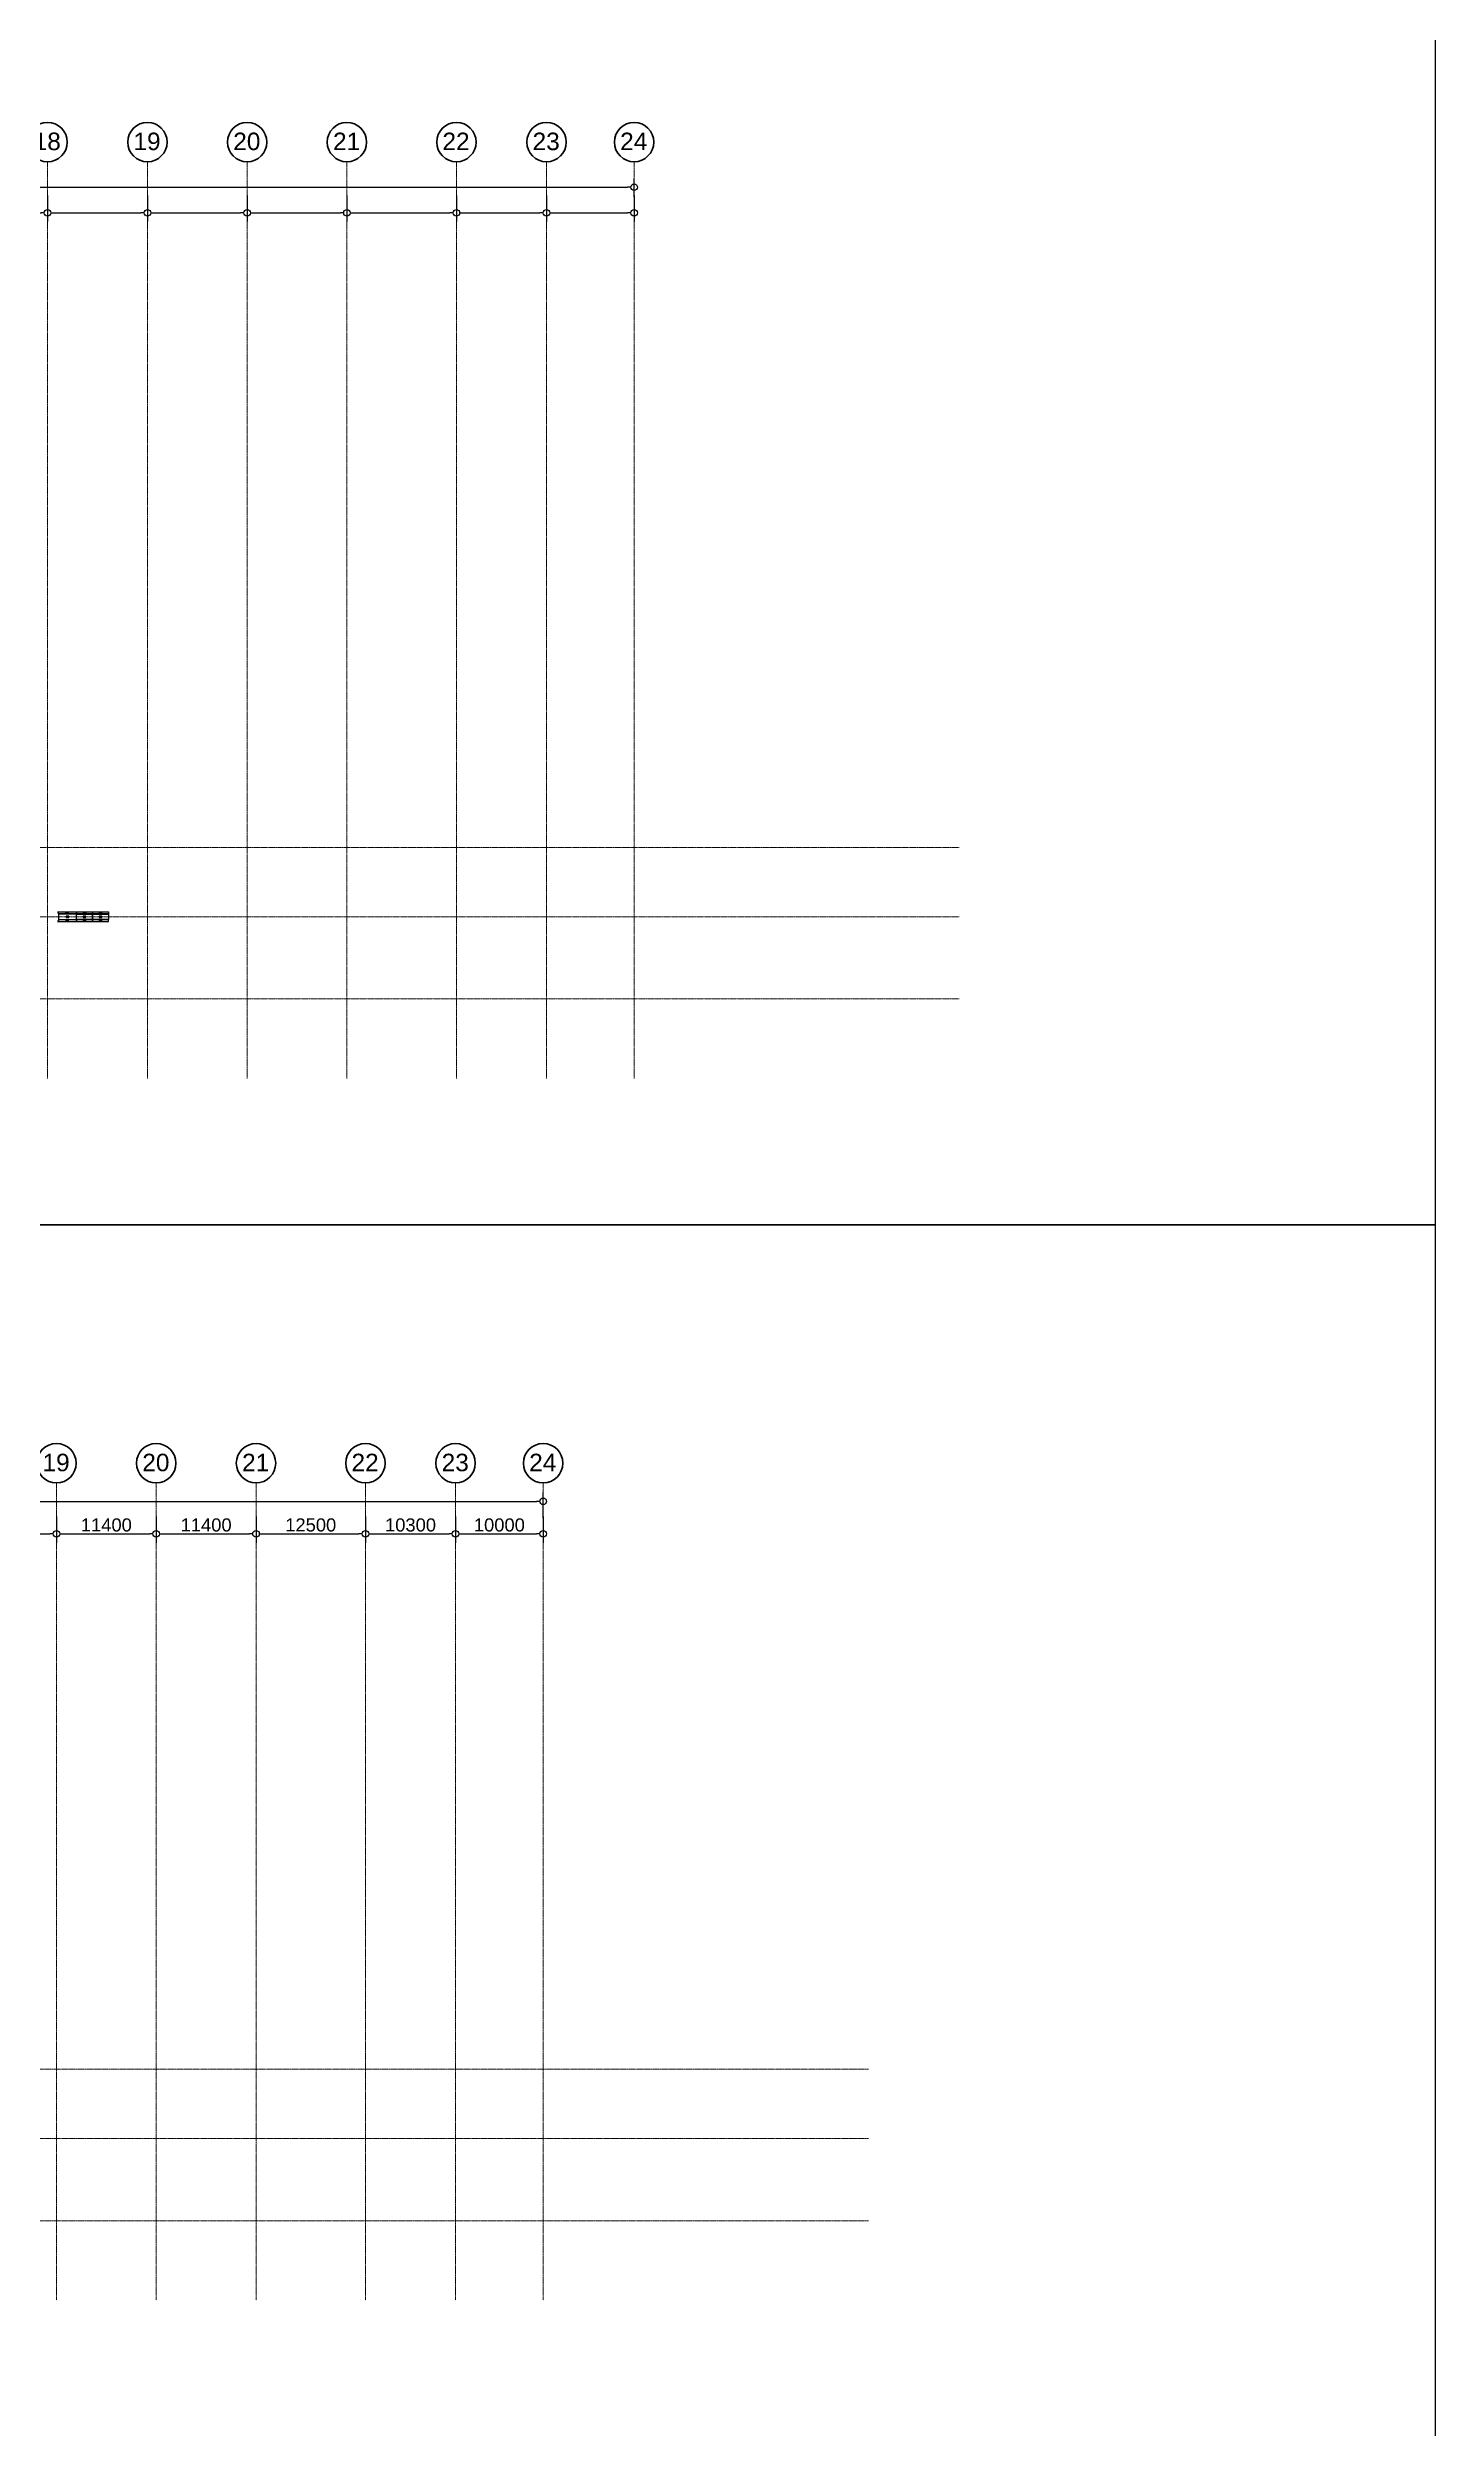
# Model space of a CAD drawing. Header units: millimetres. Extents: x -70132 to 394080, y -1879526 to 121974.
# Drawn here: x 197816 to 356364, y -587329 to -315455 of the extents above; entities that cross this region are included whole.
import ezdxf
from ezdxf.enums import TextEntityAlignment as Align

# ---------------------------------------------------------------- set-up
doc = ezdxf.new("R2010")
doc.units = ezdxf.units.MM
doc.linetypes.add('DPA_Grid _ Level 100', pattern=[10, 5.5, -1.6, 1.3, -1.6])
for name, color, linetype in [('009 - AHP_06_DATA_TEXT', 3, 'Continuous'), ('009 - AHP_06_PANEL_MAIN_COLOR_1', 3, 'Continuous'), ('C0x_300HK_CODE_DEF_SUB', 250, 'Continuous')]:
    doc.layers.add(name, color=color, linetype=linetype)
for name, color, linetype, lineweight in [('A-ANNO-DIMS', 1, 'Continuous', 9), ('S-GRID', 251, 'Continuous', 9), ('S-GRID-IDEN', 3, 'Continuous', 50)]:
    doc.layers.add(name, color=color, linetype=linetype, lineweight=lineweight)
doc.styles.add('Arial', font='arial.ttf', dxfattribs={"height": 1500})
doc.styles.add('Arial_1', font='arial.ttf', dxfattribs={"height": 2000})
doc.styles.add('Arial_2', font='arial.ttf', dxfattribs={"height": 3})
doc.styles.get("Standard").update_dxf_attribs({"font": 'arial.ttf'})
doc.dimstyles.new('DPA-DIM-3_0_C-C', dxfattribs={"dimscale": 304.8, "dimtxt": 1530.3891, "dimasz": 2.46063, "dimexe": 3.28084, "dimexo": 0.0625, "dimgap": 0.82021, "dimtad": 1, "dimdec": 0, "dimzin": 0, "dimdsep": 46, "dimtxsty": 'Arial_2', "dimblk1": 'DOTBLANK', "dimblk2": 'DOTBLANK', "dimsah": 1, "dimcen": 0.09, "dimdle": 3.28084, "dimadec": 8, "dimazin": 0, "dimtfac": 1, "dimtdec": 4, "dimtix": 1, "dimtmove": 0, "dimatfit": 3, "dimfxl": 6.56168, "dimfxlon": 1, "dimtvp": 1, "dimtolj": 1, "dimtzin": 0, "dimarcsym": 2})

# ---------------------------------------------------------------- blocks, each defined once
blk = doc.blocks.new('Grid - 100 Scale-586761-03-CONCOURSE LEVEL - REFLECTED CEILING 1_500')
at = {"layer": 'S-GRID-IDEN'}
blk.add_circle((0, 0), 4.5, dxfattribs=at)
blk = doc.blocks.new('_DotBlank')
at = {"color": 0, "linetype": 'ByBlock', "lineweight": -2}
blk.add_line((-0.5, 0), (-1, 0), dxfattribs=at)
blk.add_circle((0, 0), 0.5, dxfattribs=at)
blk = doc.blocks.new('*D682')
at = {"layer": 'A-ANNO-DIMS', "color": 0, "lineweight": -2, "transparency": 16777216}
for p, q in [((91200, 82375), (91200, 79394)), ((102600, 82375), (102600, 79394)), ((91950, 80394), (101850, 80394))]:
    blk.add_line(p, q, dxfattribs=at)
at = {"layer": 'Defpoints', "color": 0, "transparency": 16777216}
for p in [(91200, 82394), (102600, 82394), (102600, 80394)]:
    blk.add_point(p, dxfattribs=at)
at = {"layer": 'A-ANNO-DIMS', "color": 0, "lineweight": -2, "transparency": 16777216, "xscale": 750, "yscale": 750, "zscale": 750, "rotation": 180}
blk.add_blockref('_DotBlank', (91200, 80394), dxfattribs=at)
at = {"layer": 'A-ANNO-DIMS', "color": 0, "lineweight": -2, "transparency": 16777216, "xscale": 750, "yscale": 750, "zscale": 750}
blk.add_blockref('_DotBlank', (102600, 80394), dxfattribs=at)
at = {"layer": 'A-ANNO-DIMS', "color": 0, "transparency": 16777216, "insert": (96900, 80646), "char_height": 3, "width": 6922.07, "attachment_point": 5, "style": 'Arial_2'}
blk.add_mtext('\\A1;11400', dxfattribs=at)
blk = doc.blocks.new('*D683')
at = {"layer": 'A-ANNO-DIMS', "color": 0, "lineweight": -2, "transparency": 16777216}
for p, q in [((102600, 82375), (102600, 79394)), ((114000, 82375), (114000, 79394)), ((103350, 80394), (113250, 80394))]:
    blk.add_line(p, q, dxfattribs=at)
at = {"layer": 'Defpoints', "color": 0, "transparency": 16777216}
for p in [(102600, 82394), (114000, 82394), (114000, 80394)]:
    blk.add_point(p, dxfattribs=at)
at = {"layer": 'A-ANNO-DIMS', "color": 0, "lineweight": -2, "transparency": 16777216, "xscale": 750, "yscale": 750, "zscale": 750, "rotation": 180}
blk.add_blockref('_DotBlank', (102600, 80394), dxfattribs=at)
at = {"layer": 'A-ANNO-DIMS', "color": 0, "lineweight": -2, "transparency": 16777216, "xscale": 750, "yscale": 750, "zscale": 750}
blk.add_blockref('_DotBlank', (114000, 80394), dxfattribs=at)
at = {"layer": 'A-ANNO-DIMS', "color": 0, "transparency": 16777216, "insert": (108300, 80646), "char_height": 3, "width": 6922.07, "attachment_point": 5, "style": 'Arial_2'}
blk.add_mtext('\\A1;11400', dxfattribs=at)
blk = doc.blocks.new('*D684')
at = {"layer": 'A-ANNO-DIMS', "color": 0, "lineweight": -2, "transparency": 16777216}
for p, q in [((114000, 82375), (114000, 79394)), ((125400, 82375), (125400, 79394)), ((114750, 80394), (124650, 80394))]:
    blk.add_line(p, q, dxfattribs=at)
at = {"layer": 'Defpoints', "color": 0, "transparency": 16777216}
for p in [(114000, 82394), (125400, 82394), (125400, 80394)]:
    blk.add_point(p, dxfattribs=at)
at = {"layer": 'A-ANNO-DIMS', "color": 0, "lineweight": -2, "transparency": 16777216, "xscale": 750, "yscale": 750, "zscale": 750, "rotation": 180}
blk.add_blockref('_DotBlank', (114000, 80394), dxfattribs=at)
at = {"layer": 'A-ANNO-DIMS', "color": 0, "lineweight": -2, "transparency": 16777216, "xscale": 750, "yscale": 750, "zscale": 750}
blk.add_blockref('_DotBlank', (125400, 80394), dxfattribs=at)
at = {"layer": 'A-ANNO-DIMS', "color": 0, "transparency": 16777216, "insert": (119700, 80646), "char_height": 3, "width": 6922.07, "attachment_point": 5, "style": 'Arial_2'}
blk.add_mtext('\\A1;11400', dxfattribs=at)
blk = doc.blocks.new('*D685')
at = {"layer": 'A-ANNO-DIMS', "color": 0, "lineweight": -2, "transparency": 16777216}
for p, q in [((125400, 82375), (125400, 79394)), ((136800, 82375), (136800, 79394)), ((126150, 80394), (136050, 80394))]:
    blk.add_line(p, q, dxfattribs=at)
at = {"layer": 'Defpoints', "color": 0, "transparency": 16777216}
for p in [(125400, 82394), (136800, 82394), (136800, 80394)]:
    blk.add_point(p, dxfattribs=at)
at = {"layer": 'A-ANNO-DIMS', "color": 0, "lineweight": -2, "transparency": 16777216, "xscale": 750, "yscale": 750, "zscale": 750, "rotation": 180}
blk.add_blockref('_DotBlank', (125400, 80394), dxfattribs=at)
at = {"layer": 'A-ANNO-DIMS', "color": 0, "lineweight": -2, "transparency": 16777216, "xscale": 750, "yscale": 750, "zscale": 750}
blk.add_blockref('_DotBlank', (136800, 80394), dxfattribs=at)
at = {"layer": 'A-ANNO-DIMS', "color": 0, "transparency": 16777216, "insert": (131100, 80646), "char_height": 3, "width": 6922.07, "attachment_point": 5, "style": 'Arial_2'}
blk.add_mtext('\\A1;11400', dxfattribs=at)
blk = doc.blocks.new('*D686')
at = {"layer": 'A-ANNO-DIMS', "color": 0, "lineweight": -2, "transparency": 16777216}
for p, q in [((136800, 82375), (136800, 79394)), ((149300, 82375), (149300, 79394)), ((137550, 80394), (148550, 80394))]:
    blk.add_line(p, q, dxfattribs=at)
at = {"layer": 'Defpoints', "color": 0, "transparency": 16777216}
for p in [(136800, 82394), (149300, 82394), (149300, 80394)]:
    blk.add_point(p, dxfattribs=at)
at = {"layer": 'A-ANNO-DIMS', "color": 0, "lineweight": -2, "transparency": 16777216, "xscale": 750, "yscale": 750, "zscale": 750, "rotation": 180}
blk.add_blockref('_DotBlank', (136800, 80394), dxfattribs=at)
at = {"layer": 'A-ANNO-DIMS', "color": 0, "lineweight": -2, "transparency": 16777216, "xscale": 750, "yscale": 750, "zscale": 750}
blk.add_blockref('_DotBlank', (149300, 80394), dxfattribs=at)
at = {"layer": 'A-ANNO-DIMS', "color": 0, "transparency": 16777216, "insert": (143050, 80646), "char_height": 3, "width": 6922.07, "attachment_point": 5, "style": 'Arial_2'}
blk.add_mtext('\\A1;12500', dxfattribs=at)
blk = doc.blocks.new('*D687')
at = {"layer": 'A-ANNO-DIMS', "color": 0, "lineweight": -2, "transparency": 16777216}
for p, q in [((149300, 82375), (149300, 79394)), ((159600, 82375), (159600, 79394)), ((150050, 80394), (158850, 80394))]:
    blk.add_line(p, q, dxfattribs=at)
at = {"layer": 'Defpoints', "color": 0, "transparency": 16777216}
for p in [(149300, 82394), (159600, 82394), (159600, 80394)]:
    blk.add_point(p, dxfattribs=at)
at = {"layer": 'A-ANNO-DIMS', "color": 0, "lineweight": -2, "transparency": 16777216, "xscale": 750, "yscale": 750, "zscale": 750, "rotation": 180}
blk.add_blockref('_DotBlank', (149300, 80394), dxfattribs=at)
at = {"layer": 'A-ANNO-DIMS', "color": 0, "lineweight": -2, "transparency": 16777216, "xscale": 750, "yscale": 750, "zscale": 750}
blk.add_blockref('_DotBlank', (159600, 80394), dxfattribs=at)
at = {"layer": 'A-ANNO-DIMS', "color": 0, "transparency": 16777216, "insert": (154450, 80646), "char_height": 3, "width": 6922.07, "attachment_point": 5, "style": 'Arial_2'}
blk.add_mtext('\\A1;10300', dxfattribs=at)
blk = doc.blocks.new('*D688')
at = {"layer": 'A-ANNO-DIMS', "color": 0, "lineweight": -2, "transparency": 16777216}
for p, q in [((159600, 82375), (159600, 79394)), ((169600, 82375), (169600, 79394)), ((160350, 80394), (168850, 80394))]:
    blk.add_line(p, q, dxfattribs=at)
at = {"layer": 'Defpoints', "color": 0, "transparency": 16777216}
for p in [(159600, 82394), (169600, 82394), (169600, 80394)]:
    blk.add_point(p, dxfattribs=at)
at = {"layer": 'A-ANNO-DIMS', "color": 0, "lineweight": -2, "transparency": 16777216, "xscale": 750, "yscale": 750, "zscale": 750, "rotation": 180}
blk.add_blockref('_DotBlank', (159600, 80394), dxfattribs=at)
at = {"layer": 'A-ANNO-DIMS', "color": 0, "lineweight": -2, "transparency": 16777216, "xscale": 750, "yscale": 750, "zscale": 750}
blk.add_blockref('_DotBlank', (169600, 80394), dxfattribs=at)
at = {"layer": 'A-ANNO-DIMS', "color": 0, "transparency": 16777216, "insert": (164600, 80646), "char_height": 3, "width": 6922.07, "attachment_point": 5, "style": 'Arial_2'}
blk.add_mtext('\\A1;10000', dxfattribs=at)
blk = doc.blocks.new('*D689')
at = {"layer": 'A-ANNO-DIMS', "color": 0, "lineweight": -2, "transparency": 16777216}
for p, q in [((-85660, 82208), (-85660, 84309)), ((169600, 82208), (169600, 84309)), ((-84910, 83309), (168850, 83309))]:
    blk.add_line(p, q, dxfattribs=at)
at = {"layer": 'Defpoints', "color": 0, "transparency": 16777216}
for p in [(-85660, 82189), (169600, 83309), (169600, 82189)]:
    blk.add_point(p, dxfattribs=at)
at = {"layer": 'A-ANNO-DIMS', "color": 0, "lineweight": -2, "transparency": 16777216, "xscale": 750, "yscale": 750, "zscale": 750, "rotation": 180}
blk.add_blockref('_DotBlank', (-85660, 83309), dxfattribs=at)
at = {"layer": 'A-ANNO-DIMS', "color": 0, "lineweight": -2, "transparency": 16777216, "xscale": 750, "yscale": 750, "zscale": 750}
blk.add_blockref('_DotBlank', (169600, 83309), dxfattribs=at)
at = {"layer": 'A-ANNO-DIMS', "color": 0, "transparency": 16777216, "insert": (41970, 84580), "char_height": 2000, "width": 8306.48, "attachment_point": 5, "style": 'Arial_1'}
blk.add_mtext('\\A1;255260', dxfattribs=at)
blk = doc.blocks.new('000_CKST-FAMELINE_CEILING06_CODE_PANEL')
at = {"layer": 'C0x_300HK_CODE_DEF_SUB', "color": 0}
for points in [[(-3000, 4885), (-2775, 4885), (-2775, 5110), (-3000, 5110)], [(-2775, 1435), (2775, 1435), (2775, 4885), (-2775, 4885)], [(-2775, 1885), (2775, 1885), (2775, 2335), (-2775, 2335)], [(-2775, 1435), (2775, 1435), (2775, 1885), (-2775, 1885)], [(-2775, 985), (2775, 985), (2775, 1435), (-2775, 1435)], [(-2775, 535), (2775, 535), (2775, 985), (-2775, 985)], [(-2775, 85), (2775, 85), (2775, 535), (-2775, 535)], [(-2775, -365), (2775, -365), (2775, 85), (-2775, 85)], [(2775, 4885), (3000, 4885), (3000, 5110), (2775, 5110)], [(-3000, -5110), (-2775, -5110), (-2775, -4885), (-3000, -4885)], [(-2775, -815), (2775, -815), (2775, -365), (-2775, -365)], [(-2775, -1265), (2775, -1265), (2775, -815), (-2775, -815)], [(-2775, -1715), (2775, -1715), (2775, -1265), (-2775, -1265)], [(-2775, -2165), (2775, -2165), (2775, -1715), (-2775, -1715)], [(-2775, -2615), (2775, -2615), (2775, -2165), (-2775, -2165)], [(-2775, -3065), (2775, -3065), (2775, -2615), (-2775, -2615)], [(-2775, -3515), (2775, -3515), (2775, -3065), (-2775, -3065)], [(-2775, -3965), (2775, -3965), (2775, -3515), (-2775, -3515)], [(-2775, -4415), (2775, -4415), (2775, -3965), (-2775, -3965)], [(-2775, -4865), (2775, -4865), (2775, -4415), (-2775, -4415)], [(2775, -5110), (3000, -5110), (3000, -4885), (2775, -4885)]]:
    blk.add_lwpolyline(points, close=True, dxfattribs=at)
at = {"layer": 'C0x_300HK_CODE_DEF_SUB', "color": 0, "style": 'Arial'}
for s, p in [('panel_code_name', (-2625, 4580)), ('panel_matt_type', (-2625, 2030)), ('panel_no', (-2625, 1580)), ('panel_name', (-2625, 1130)), ('panel_length', (-2625, 680)), ('panel_length_1', (-2625, 230)), ('panel_length_2', (-2625, -220)), (':', (17, 4580)), (':', (17, 2030)), (':', (17, 1580)), (':', (17, 1130)), (':', (17, 680)), (':', (17, 211)), ('panel_width', (-2625, -670)), ('panel_width_2', (-2625, -1120)), ('panel_width_3', (-2625, -1570)), ('panel_color', (-2625, -2020)), ('panel_shape', (-2625, -2470)), ('panel_add-on', (-2625, -2920)), ('panel_date-create', (-2625, -3370)), ('panel_station', (-2625, -3820)), ('panel_level', (-2625, -4270)), ('panel_zone', (-2625, -4720)), (':', (17, -220)), (':', (17, -670)), (':', (17, -1120)), (':', (17, -1570)), (':', (17, -2020)), (':', (17, -2470)), (':', (17, -2920)), (':', (17, -3370)), (':', (17, -3820)), (':', (17, -4270)), (':', (17, -4720))]:
    blk.add_text(s, height=225, dxfattribs=at).set_placement(p)
at = {"layer": 'C0x_300HK_CODE_DEF_SUB', "color": 0, "lineweight": 30, "flags": 104}
blk.add_attdef('panel_code_name', text='', height=225, dxfattribs=at).set_placement((179, 4805), align=Align.TOP_LEFT)
at = {"layer": 'C0x_300HK_CODE_DEF_SUB', "color": 0, "style": 'Arial'}
for tag, p in [('panel_matt_type', (179, 2030)), ('panel_no', (179, 1580)), ('panel_name', (179, 1130)), ('panel_length', (179, 680)), ('panel_length_2', (179, 230)), ('panel_length_3', (179, -220)), ('panel_width', (179, -670)), ('panel_width_2', (179, -1120)), ('panel_width_3', (179, -1570)), ('panel_color', (179, -2020)), ('panel_shape', (179, -2470)), ('panel_add-on', (179, -2920)), ('panel_date-create', (179, -3370)), ('panel_station', (179, -3820)), ('panel_level', (179, -4270)), ('panel_zone', (179, -4720))]:
    blk.add_attdef(tag, p, '', height=225, dxfattribs=at)
blk = doc.blocks.new('Grid - 100 Scale-586761-UPPER PLATFORM LEVEL - REFLECTED CEILING')
at = {"layer": 'S-GRID-IDEN'}
blk.add_circle((0, 0), 4.5, dxfattribs=at)
blk = doc.blocks.new('DIMBLOCK21-UPPER PLATFORM LEVEL - REFLECTED CEILING')
at = {"layer": 'A-ANNO-DIMS', "color": 0, "lineweight": -2, "transparency": 16777216}
for p, q in [((-1638474, -196535), (-1638474, -199516)), ((-1627074, -196535), (-1627074, -199516)), ((-1637724, -198516), (-1627824, -198516))]:
    blk.add_line(p, q, dxfattribs=at)
at = {"layer": 'Defpoints', "color": 0, "transparency": 16777216}
for p in [(-1638474, -196516), (-1627074, -196516), (-1627074, -198516)]:
    blk.add_point(p, dxfattribs=at)
at = {"layer": 'A-ANNO-DIMS', "color": 0, "lineweight": -2, "transparency": 16777216, "xscale": 750, "yscale": 750, "zscale": 750, "rotation": 180}
blk.add_blockref('_DotBlank', (-1638474, -198516), dxfattribs=at)
at = {"layer": 'A-ANNO-DIMS', "color": 0, "lineweight": -2, "transparency": 16777216, "xscale": 750, "yscale": 750, "zscale": 750}
blk.add_blockref('_DotBlank', (-1627074, -198516), dxfattribs=at)
at = {"layer": 'A-ANNO-DIMS', "color": 0, "transparency": 16777216, "insert": (-1632774, -197500), "char_height": 1500, "width": 6922.07, "attachment_point": 5, "style": 'Arial'}
blk.add_mtext('\\A1;11400', dxfattribs=at)
blk = doc.blocks.new('DIMBLOCK22-UPPER PLATFORM LEVEL - REFLECTED CEILING')
at = {"layer": 'A-ANNO-DIMS', "color": 0, "lineweight": -2, "transparency": 16777216}
for p, q in [((-1627074, -196535), (-1627074, -199516)), ((-1615674, -196535), (-1615674, -199516)), ((-1626324, -198516), (-1616424, -198516))]:
    blk.add_line(p, q, dxfattribs=at)
at = {"layer": 'Defpoints', "color": 0, "transparency": 16777216}
for p in [(-1627074, -196516), (-1615674, -196516), (-1615674, -198516)]:
    blk.add_point(p, dxfattribs=at)
at = {"layer": 'A-ANNO-DIMS', "color": 0, "lineweight": -2, "transparency": 16777216, "xscale": 750, "yscale": 750, "zscale": 750, "rotation": 180}
blk.add_blockref('_DotBlank', (-1627074, -198516), dxfattribs=at)
at = {"layer": 'A-ANNO-DIMS', "color": 0, "lineweight": -2, "transparency": 16777216, "xscale": 750, "yscale": 750, "zscale": 750}
blk.add_blockref('_DotBlank', (-1615674, -198516), dxfattribs=at)
at = {"layer": 'A-ANNO-DIMS', "color": 0, "transparency": 16777216, "insert": (-1621374, -197500), "char_height": 1500, "width": 6922.07, "attachment_point": 5, "style": 'Arial'}
blk.add_mtext('\\A1;11400', dxfattribs=at)
blk = doc.blocks.new('DIMBLOCK23-UPPER PLATFORM LEVEL - REFLECTED CEILING')
at = {"layer": 'A-ANNO-DIMS', "color": 0, "lineweight": -2, "transparency": 16777216}
for p, q in [((-1615674, -196535), (-1615674, -199516)), ((-1604274, -196535), (-1604274, -199516)), ((-1614924, -198516), (-1605024, -198516))]:
    blk.add_line(p, q, dxfattribs=at)
at = {"layer": 'Defpoints', "color": 0, "transparency": 16777216}
for p in [(-1615674, -196516), (-1604274, -196516), (-1604274, -198516)]:
    blk.add_point(p, dxfattribs=at)
at = {"layer": 'A-ANNO-DIMS', "color": 0, "lineweight": -2, "transparency": 16777216, "xscale": 750, "yscale": 750, "zscale": 750, "rotation": 180}
blk.add_blockref('_DotBlank', (-1615674, -198516), dxfattribs=at)
at = {"layer": 'A-ANNO-DIMS', "color": 0, "lineweight": -2, "transparency": 16777216, "xscale": 750, "yscale": 750, "zscale": 750}
blk.add_blockref('_DotBlank', (-1604274, -198516), dxfattribs=at)
at = {"layer": 'A-ANNO-DIMS', "color": 0, "transparency": 16777216, "insert": (-1609974, -197500), "char_height": 1500, "width": 6922.07, "attachment_point": 5, "style": 'Arial'}
blk.add_mtext('\\A1;11400', dxfattribs=at)
blk = doc.blocks.new('DIMBLOCK24-UPPER PLATFORM LEVEL - REFLECTED CEILING')
at = {"layer": 'A-ANNO-DIMS', "color": 0, "lineweight": -2, "transparency": 16777216}
for p, q in [((-1604274, -196535), (-1604274, -199516)), ((-1591774, -196535), (-1591774, -199516)), ((-1603524, -198516), (-1592524, -198516))]:
    blk.add_line(p, q, dxfattribs=at)
at = {"layer": 'Defpoints', "color": 0, "transparency": 16777216}
for p in [(-1604274, -196516), (-1591774, -196516), (-1591774, -198516)]:
    blk.add_point(p, dxfattribs=at)
at = {"layer": 'A-ANNO-DIMS', "color": 0, "lineweight": -2, "transparency": 16777216, "xscale": 750, "yscale": 750, "zscale": 750, "rotation": 180}
blk.add_blockref('_DotBlank', (-1604274, -198516), dxfattribs=at)
at = {"layer": 'A-ANNO-DIMS', "color": 0, "lineweight": -2, "transparency": 16777216, "xscale": 750, "yscale": 750, "zscale": 750}
blk.add_blockref('_DotBlank', (-1591774, -198516), dxfattribs=at)
at = {"layer": 'A-ANNO-DIMS', "color": 0, "transparency": 16777216, "insert": (-1598024, -197500), "char_height": 1500, "width": 6922.07, "attachment_point": 5, "style": 'Arial'}
blk.add_mtext('\\A1;12500', dxfattribs=at)
blk = doc.blocks.new('DIMBLOCK25-UPPER PLATFORM LEVEL - REFLECTED CEILING')
at = {"layer": 'A-ANNO-DIMS', "color": 0, "lineweight": -2, "transparency": 16777216}
for p, q in [((-1591774, -196535), (-1591774, -199516)), ((-1581474, -196535), (-1581474, -199516)), ((-1591024, -198516), (-1582224, -198516))]:
    blk.add_line(p, q, dxfattribs=at)
at = {"layer": 'Defpoints', "color": 0, "transparency": 16777216}
for p in [(-1591774, -196516), (-1581474, -196516), (-1581474, -198516)]:
    blk.add_point(p, dxfattribs=at)
at = {"layer": 'A-ANNO-DIMS', "color": 0, "lineweight": -2, "transparency": 16777216, "xscale": 750, "yscale": 750, "zscale": 750, "rotation": 180}
blk.add_blockref('_DotBlank', (-1591774, -198516), dxfattribs=at)
at = {"layer": 'A-ANNO-DIMS', "color": 0, "lineweight": -2, "transparency": 16777216, "xscale": 750, "yscale": 750, "zscale": 750}
blk.add_blockref('_DotBlank', (-1581474, -198516), dxfattribs=at)
at = {"layer": 'A-ANNO-DIMS', "color": 0, "transparency": 16777216, "insert": (-1586624, -197500), "char_height": 1500, "width": 6922.07, "attachment_point": 5, "style": 'Arial'}
blk.add_mtext('\\A1;10300', dxfattribs=at)
blk = doc.blocks.new('DIMBLOCK26-UPPER PLATFORM LEVEL - REFLECTED CEILING')
at = {"layer": 'A-ANNO-DIMS', "color": 0, "lineweight": -2, "transparency": 16777216}
for p, q in [((-1581474, -196535), (-1581474, -199516)), ((-1571474, -196535), (-1571474, -199516)), ((-1580724, -198516), (-1572224, -198516))]:
    blk.add_line(p, q, dxfattribs=at)
at = {"layer": 'Defpoints', "color": 0, "transparency": 16777216}
for p in [(-1581474, -196516), (-1571474, -196516), (-1571474, -198516)]:
    blk.add_point(p, dxfattribs=at)
at = {"layer": 'A-ANNO-DIMS', "color": 0, "lineweight": -2, "transparency": 16777216, "xscale": 750, "yscale": 750, "zscale": 750, "rotation": 180}
blk.add_blockref('_DotBlank', (-1581474, -198516), dxfattribs=at)
at = {"layer": 'A-ANNO-DIMS', "color": 0, "lineweight": -2, "transparency": 16777216, "xscale": 750, "yscale": 750, "zscale": 750}
blk.add_blockref('_DotBlank', (-1571474, -198516), dxfattribs=at)
at = {"layer": 'A-ANNO-DIMS', "color": 0, "transparency": 16777216, "insert": (-1576474, -197500), "char_height": 1500, "width": 6922.07, "attachment_point": 5, "style": 'Arial'}
blk.add_mtext('\\A1;10000', dxfattribs=at)
blk = doc.blocks.new('DIMBLOCK27-UPPER PLATFORM LEVEL - REFLECTED CEILING')
at = {"layer": 'A-ANNO-DIMS', "color": 0, "lineweight": -2, "transparency": 16777216}
for p, q in [((-1826734, -196703), (-1826734, -193796)), ((-1825984, -194796), (-1572224, -194796)), ((-1571474, -196703), (-1571474, -193796))]:
    blk.add_line(p, q, dxfattribs=at)
at = {"layer": 'Defpoints', "color": 0, "transparency": 16777216}
for p in [(-1571474, -194796), (-1826734, -196722), (-1571474, -196722)]:
    blk.add_point(p, dxfattribs=at)
at = {"layer": 'A-ANNO-DIMS', "color": 0, "lineweight": -2, "transparency": 16777216, "xscale": 750, "yscale": 750, "zscale": 750, "rotation": 180}
blk.add_blockref('_DotBlank', (-1826734, -194796), dxfattribs=at)
at = {"layer": 'A-ANNO-DIMS', "color": 0, "lineweight": -2, "transparency": 16777216, "xscale": 750, "yscale": 750, "zscale": 750}
blk.add_blockref('_DotBlank', (-1571474, -194796), dxfattribs=at)
at = {"layer": 'A-ANNO-DIMS', "color": 0, "transparency": 16777216, "insert": (-1699104, -193781), "char_height": 1500, "width": 8306.48, "attachment_point": 5, "style": 'Arial'}
blk.add_mtext('\\A1;255260', dxfattribs=at)
blk = doc.blocks.new('A$C5f3c2f01')
at = {"layer": 'S-GRID', "linetype": 'DPA_Grid _ Level 100'}
for p, q in [((102600, -18460.1), (102600, 86222.4)), ((114000, -18460.1), (114000, 86222.4)), ((125400, -18460.1), (125400, 86222.4)), ((136800, -18460.1), (136800, 86222.4)), ((149300, -18460.1), (149300, 86222.4)), ((159600, -18460.1), (159600, 86222.4)), ((169600, -18460.1), (169600, 86222.4)), ((206752.4, 7930), (-116311.4, 7930)), ((206752.4, 0), (-116311.4, 0)), ((206752.4, -9385), (-116311.4, -9385))]:
    blk.add_line(p, q, dxfattribs=at)
at = {"layer": 'S-GRID-IDEN', "xscale": 499.9999999999995, "yscale": 499.9999999999995, "zscale": 499.9999999999995}
for p in [(102600, 88472.4), (114000, 88472.4), (125400, 88472.4), (136800, 88472.4), (149300, 88472.4), (159600, 88472.4), (169600, 88472.4)]:
    blk.add_blockref('Grid - 100 Scale-586761-03-CONCOURSE LEVEL - REFLECTED CEILING 1_500', p, dxfattribs=at)
at = {"layer": 'S-GRID-IDEN', "lineweight": 9, "char_height": 2000, "width": 3767.931, "attachment_point": 1, "style": 'Arial'}
for s, insert in [('18', (101006, 89551.9)), ('19', (112406, 89551.9)), ('20', (123806, 89551.9)), ('21', (135206, 89551.9)), ('22', (147706, 89551.9)), ('23', (158006, 89551.9)), ('24', (168006, 89551.9))]:
    blk.add_mtext(s, dxfattribs=dict(at, insert=insert))
at = {"layer": 'A-ANNO-DIMS'}
dim = blk.add_linear_dim(base=(169600, 83309.3), p1=(-85660, 82188.7), p2=(169600, 82188.7), dimstyle='DPA-DIM-3_0_C-C', override={"dimpost": '<>', "dimtxsty": 'Arial_1', "dimfxl": 255260}, dxfattribs=at)
dim.commit()
dim.dimension.update_dxf_attribs({"geometry": '*D689', "text_midpoint": (41970, 83309.3), "dimtype": 128})
for base, p1, p2, override, picture, middle in [((102600, 80394.1), (91200, 82394.1), (102600, 82394.1), {"dimpost": '<>', "dimfxl": 11400}, '*D682', (96900, 80645.6)), ((114000, 80394.1), (102600, 82394.1), (114000, 82394.1), {"dimpost": '<>', "dimfxl": 11400}, '*D683', (108300, 80645.6)), ((125400, 80394.1), (114000, 82394.1), (125400, 82394.1), {"dimpost": '<>', "dimfxl": 11400}, '*D684', (119700, 80645.6)), ((136800, 80394.1), (125400, 82394.1), (136800, 82394.1), {"dimpost": '<>', "dimfxl": 11400}, '*D685', (131100, 80645.6)), ((149300, 80394.1), (136800, 82394.1), (149300, 82394.1), {"dimpost": '<>', "dimfxl": 12500}, '*D686', (143050, 80645.6)), ((159600, 80394.1), (149300, 82394.1), (159600, 82394.1), {"dimpost": '<>', "dimfxl": 10300}, '*D687', (154450, 80645.6)), ((169600, 80394.1), (159600, 82394.1), (169600, 82394.1), {"dimpost": '<>', "dimfxl": 10000}, '*D688', (164600, 80645.6))]:
    dim = blk.add_linear_dim(base=base, p1=p1, p2=p2, dimstyle='DPA-DIM-3_0_C-C', override=override, dxfattribs=at)
    dim.commit()
    dim.dimension.update_dxf_attribs({"geometry": picture, "text_midpoint": middle})
blk = doc.blocks.new('A$C8cf0ffd2')
at = {"layer": 'S-GRID', "linetype": 'DPA_Grid _ Level 100'}
for p, q in [((114000, -18460.1), (114000, 74877.1)), ((125400, -18460.1), (125400, 74877.1)), ((136800, -18460.1), (136800, 74877.1)), ((149300, -18460.1), (149300, 74877.1)), ((159600, -18460.1), (159600, 74877.1)), ((169600, -18460.1), (169600, 74877.1)), ((206752.4, 7930), (-116311.4, 7930)), ((206752.4, 0), (-116311.4, 0)), ((206752.4, -9385), (-116311.4, -9385))]:
    blk.add_line(p, q, dxfattribs=at)
at = {"layer": 'S-GRID-IDEN', "xscale": 499.9999999999995, "yscale": 499.9999999999995, "zscale": 499.9999999999995}
for p in [(114000, 77127.1), (125400, 77127.1), (136800, 77127.1), (149300, 77127.1), (159600, 77127.1), (169600, 77127.1)]:
    blk.add_blockref('Grid - 100 Scale-586761-UPPER PLATFORM LEVEL - REFLECTED CEILING', p, dxfattribs=at)
at = {"layer": 'S-GRID-IDEN', "lineweight": 9, "char_height": 2000, "width": 3767.931, "attachment_point": 1, "style": 'Arial_1'}
for s, insert in [('19', (112406, 78206.6)), ('20', (123806, 78206.6)), ('21', (135206, 78206.6)), ('22', (147706, 78206.6)), ('23', (158006, 78206.6)), ('24', (168006, 78206.6))]:
    blk.add_mtext(s, dxfattribs=dict(at, insert=insert))
at = {"layer": 'A-ANNO-DIMS'}
for base, p1, p2, override, picture, middle in [((169600, 72768.5), (-85660, 70843.4), (169600, 70843.4), {"dimpost": '<>', "dimfxl": 255260}, 'DIMBLOCK27-UPPER PLATFORM LEVEL - REFLECTED CEILING', (41970, 73784.4)), ((114000, 69048.8), (102600, 71048.8), (114000, 71048.8), {"dimpost": '<>', "dimfxl": 11400}, 'DIMBLOCK21-UPPER PLATFORM LEVEL - REFLECTED CEILING', (108300, 70064.6)), ((125400, 69048.8), (114000, 71048.8), (125400, 71048.8), {"dimpost": '<>', "dimfxl": 11400}, 'DIMBLOCK22-UPPER PLATFORM LEVEL - REFLECTED CEILING', (119700, 70064.6)), ((136800, 69048.8), (125400, 71048.8), (136800, 71048.8), {"dimpost": '<>', "dimfxl": 11400}, 'DIMBLOCK23-UPPER PLATFORM LEVEL - REFLECTED CEILING', (131100, 70064.6)), ((149300, 69048.8), (136800, 71048.8), (149300, 71048.8), {"dimpost": '<>', "dimfxl": 12500}, 'DIMBLOCK24-UPPER PLATFORM LEVEL - REFLECTED CEILING', (143050, 70064.6)), ((159600, 69048.8), (149300, 71048.8), (159600, 71048.8), {"dimpost": '<>', "dimfxl": 10300}, 'DIMBLOCK25-UPPER PLATFORM LEVEL - REFLECTED CEILING', (154450, 70065.1)), ((169600, 69048.8), (159600, 71048.8), (169600, 71048.8), {"dimpost": '<>', "dimfxl": 10000}, 'DIMBLOCK26-UPPER PLATFORM LEVEL - REFLECTED CEILING', (164600, 70064.6))]:
    dim = blk.add_linear_dim(base=base, p1=p1, p2=p2, dimstyle='DPA-DIM-3_0_C-C', override=override, dxfattribs=at)
    dim.commit()
    dim.dimension.update_dxf_attribs({"geometry": picture, "text_midpoint": middle, "insert": (1741073.9, 267565)})

msp = doc.modelspace()

# ---------------------------------------------------------------- linework, layer by layer
at = {"color": 2}
for points in [[(-66720.1, -449883.1), (356364.1, -449883.1), (356364.1, -306918.9), (-66720.1, -306918.9)], [(-66720.1, -592847.4), (356364.1, -592847.4), (356364.1, -449883.1), (-66720.1, -449883.1)]]:
    msp.add_lwpolyline(points, close=True, dxfattribs=at)
for p in [(200083.2, -414713), (202028.2, -414713), (203853.2, -414713)]:
    msp.add_point(p)
at = {"layer": '009 - AHP_06_PANEL_MAIN_COLOR_1'}
for points in [[(199050.7, -414363), (199050.7, -414259.2), (198954.6, -414163), (201090.7, -414163), (201090.7, -414363)], [(201115.7, -415263), (201115.7, -415063), (199050.7, -415063), (199050.7, -415166.9), (198954.6, -415263)], [(201115.7, -415013), (201115.7, -414413), (199050.7, -414413), (199050.7, -415013)], [(202940.7, -414413), (202940.7, -415013), (201115.7, -415013), (201115.7, -414413)], [(201115.7, -415063), (201115.7, -415263), (202940.7, -415263), (202940.7, -415063)], [(202940.7, -414163), (202940.7, -414363), (201140.7, -414363), (201140.7, -414163)], [(204765.7, -414163), (204765.7, -414363), (202940.7, -414363), (202940.7, -414163)], [(204765.7, -414413), (204765.7, -415013), (202940.7, -415013), (202940.7, -414413)], [(202940.7, -415063), (202940.7, -415263), (204765.7, -415263), (204765.7, -415063)]]:
    msp.add_lwpolyline(points, close=True, dxfattribs=at)

# ---------------------------------------------------------------- block references
for name, p in [('A$C5f3c2f01', (95216.2, -414713)), ('A$C8cf0ffd2', (84827.6, -554233.4))]:
    msp.add_blockref(name, p)
at = {"layer": '009 - AHP_06_DATA_TEXT', "xscale": 0.03, "yscale": 0.03, "zscale": 0.03, "rotation": 90}
for p, values in [((200022.7, -414263), {'panel_matt_type': 'C06_TZP', 'panel_length': '2136.14718324156', 'panel_width': '200'}), ((200035.2, -415163), {'panel_matt_type': 'C06_TZP', 'panel_length': '2161.14718324156', 'panel_width': '200'}), ((200083.2, -414713), {'panel_length': '2065', 'panel_width': '599.999999998952'}), ((202028.2, -414713), {'panel_length': '1825', 'panel_width': '600'}), ((202028.2, -415163), {'panel_length': '1825', 'panel_width': '199.999999887659'}), ((202040.7, -414263), {'panel_length': '1800', 'panel_width': '199.999999887659'}), ((203853.2, -414263), {'panel_length': '1825', 'panel_width': '199.999999887659'}), ((203853.2, -414713), {'panel_length': '1825', 'panel_width': '600'}), ((203853.2, -415163), {'panel_length': '1825', 'panel_width': '199.999999887659'})]:
    msp.add_blockref('000_CKST-FAMELINE_CEILING06_CODE_PANEL', p, dxfattribs=at).add_auto_attribs(values)

doc.saveas('drawing.dxf')
